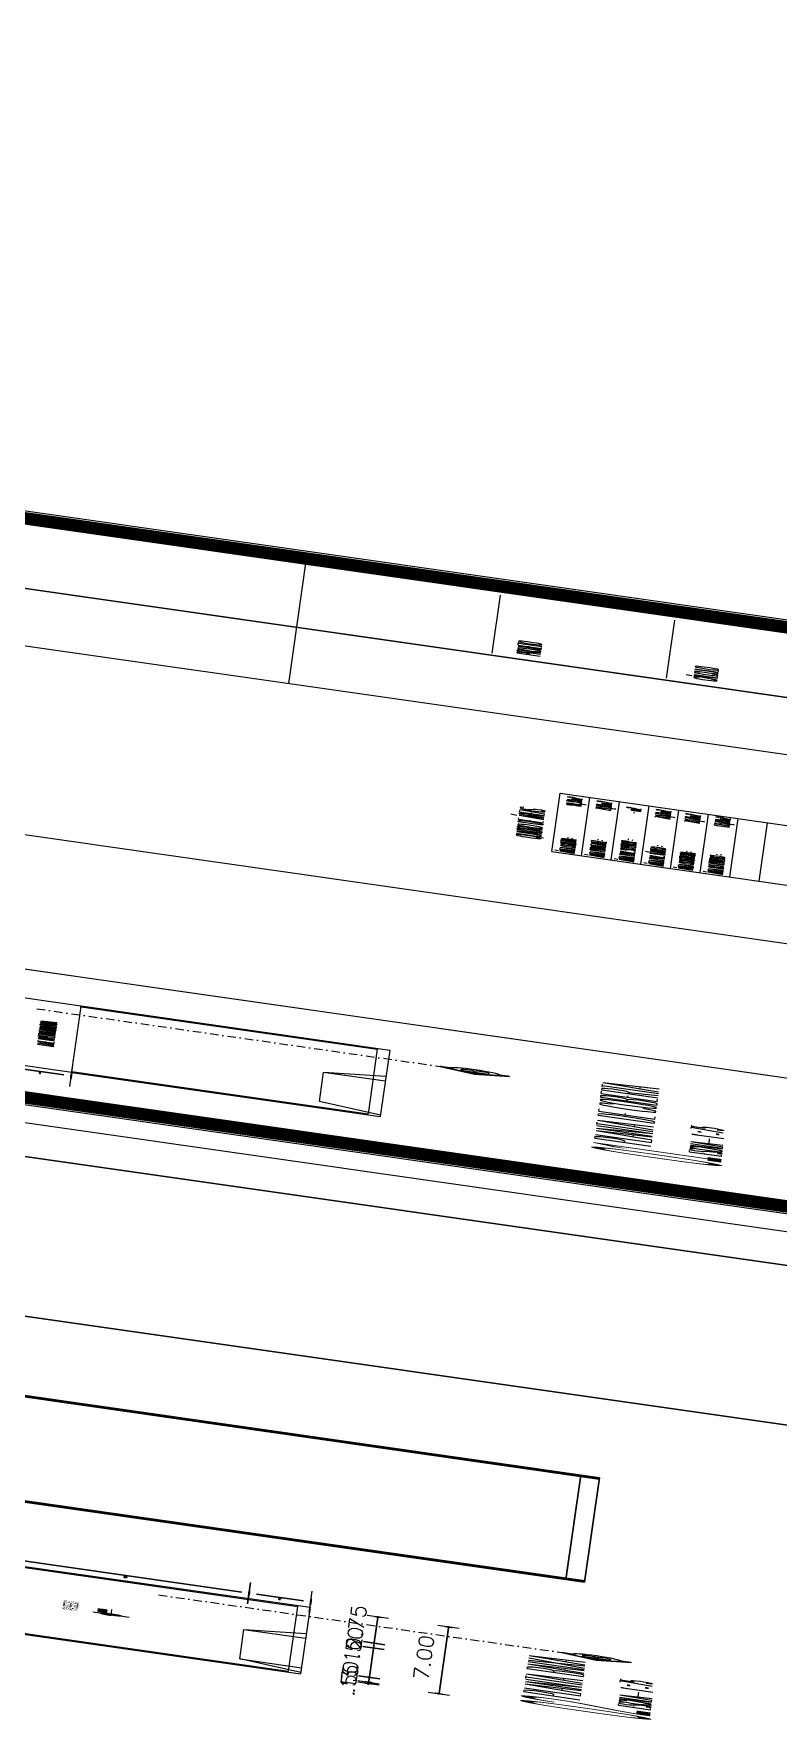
# Model space of a CAD drawing. Header units: millimetres. Extents: x -361192058 to 101130107379, y -14071650034 to 19218552450.
# Drawn here: x -130800 to -130445, y 44778 to 45581 of the extents above; entities that cross this region are included whole.
import ezdxf
from ezdxf.enums import TextEntityAlignment as Align

# ---------------------------------------------------------------- set-up
doc = ezdxf.new("R2010")
doc.units = ezdxf.units.MM
doc.header["$LTSCALE"] = 0.5
doc.linetypes.add('DASHDOT', pattern=[1, 0.5, -0.25, 0, -0.25])
doc.linetypes.add('HIDDEN2', pattern=[0.1875, 0.125, -0.0625])
for name, color, linetype in [('02', 2, 'Continuous'), ('08', 8, 'Continuous'), ('14-04-Texto-04', 3, 'Continuous'), ('CERC02', 3, 'Continuous'), ('DIVERSOS', 4, 'Continuous'), ('LINHAS PROJEÇÃO', 1, 'DASHDOT'), ('PAGPISO', 8, 'Continuous'), ('PISO', 8, 'Continuous'), ('Símbolos_Gráficos', 1, 'Continuous'), ('TEXTO2', 3, 'Continuous'), ('TXT_0', 7, 'Continuous')]:
    doc.layers.add(name, color=color, linetype=linetype)
for name, color, linetype, lineweight in [('E-TXT-G', 3, 'Continuous', 30), ('E-TXT-W', 7, 'Continuous', 15), ('E-TXT-Y', 2, 'Continuous', 40)]:
    doc.layers.add(name, color=color, linetype=linetype, lineweight=lineweight)
doc.styles.add('ADITIVOCAD', font='ROMANS.shx')
doc.styles.add('r140', font='romans.shx')
doc.styles.add('REG140', font='romans.shx', dxfattribs={"width": 0.8, "height": 0.35})
doc.styles.add('REG80', font='romans.shx', dxfattribs={"width": 0.8, "height": 0.1})
doc.styles.add('ROMANS', font='romans', dxfattribs={"height": 0.1})
doc.styles.add('SANSSERIF', font='sas_____.pfb', dxfattribs={"height": 1})
doc.styles.add('SANSSERIF2', font='sanssb__.ttf', dxfattribs={"width": 0.8})
doc.styles.get("Standard").update_dxf_attribs({"font": 'txt.shx', "height": 0.12})
doc.dimstyles.new('ESCALA50', dxfattribs={"dimtxt": 0.1, "dimasz": 0.06, "dimexe": 0.18, "dimexo": 0.06, "dimgap": 0.1, "dimtad": 1, "dimzin": 4, "dimdsep": 46, "dimtxsty": 'Standard', "dimblk1": 'BOLA', "dimblk2": 'BOLA', "dimsah": 1, "dimcen": -0.06, "dimse1": 1, "dimse2": 1, "dimclrd": 7, "dimclrt": 3, "dimadec": 0, "dimazin": 0, "dimtfac": 1, "dimtix": 1, "dimtmove": 0, "dimatfit": 3, "dimldrblk": 'BOLA', "dimfxl": 0, "dimtolj": 1, "dimtzin": 4, "dimarcsym": 0})
picture_1 = doc.add_image_def('image2.jpg', size_in_pixel=(290, 928))

# ---------------------------------------------------------------- blocks, each defined once
blk = doc.blocks.new('BOLA')
for p, q in [((-1.44, 0), (1.44, 0)), ((0, -1.44), (0, 1.44))]:
    blk.add_line(p, q)
blk.add_circle((0, 0), 0.452)
blk = doc.blocks.new('*D1878')
at = {"layer": 'Defpoints', "color": 0, "lineweight": 30, "transparency": 16777216}
for p in [(5068.615, 2367.499), (5068.11, 2366.999), (5068.615, 2366.999)]:
    blk.add_point(p, dxfattribs=at)
at = {"layer": 'DIVERSOS', "color": 7, "lineweight": -2, "transparency": 16777216}
blk.add_line((5068.11, 2367.439), (5068.11, 2367.059), dxfattribs=at)
at = {"layer": 'DIVERSOS', "color": 7, "lineweight": -2, "transparency": 16777216, "xscale": 0.06, "yscale": 0.06, "zscale": 0.06}
for p, rotation in [((5068.11, 2367.499), 90), ((5068.11, 2366.999), 270)]:
    blk.add_blockref('BOLA', p, dxfattribs=dict(at, rotation=rotation))
at = {"layer": 'DIVERSOS', "color": 3, "lineweight": 18, "transparency": 16777216, "insert": (5067.95, 2367.249), "char_height": 0.12, "attachment_point": 5, "rotation": 90}
blk.add_mtext('\\A1;.50', dxfattribs=at)
blk = doc.blocks.new('IND_DES')
at = {"layer": 'E-TXT-W'}
blk.add_line((0.0269, -0.2428), (0.1984, -0.2428), dxfattribs=at)
at = {"layer": 'E-TXT-G', "style": 'REG80', "width": 0.8}
for s, p in [('ESCALA', (-0.4463, -0.2864)), ('1', (0.2426, -0.2864)), (':', (0.3988, -0.2706))]:
    blk.add_text(s, height=0.1, dxfattribs=at).set_placement(p)
blk.add_attdef('ESCALA', (0.4897, -0.2812), '', height=0.1, dxfattribs=at)
at = {"layer": 'E-TXT-W', "style": 'SANSSERIF2', "width": 0.6}
blk.add_attdef('00', text='', height=0.4, dxfattribs=at).set_placement((-0.7083, -0.2881), align=Align.CENTER)
at = {"layer": 'E-TXT-Y', "style": 'REG140', "width": 0.8}
for tag, p in [('PROJETO', (-0.4563, 0.1829)), ('DESENHO', (-0.4582, -0.0658))]:
    blk.add_attdef(tag, p, '', height=0.175, dxfattribs=at)
blk = doc.blocks.new('Adc_nivelpl')
h = blk.add_hatch()
h.set_pattern_fill('_U', color=256, scale=0.005, angle=45, style=0, double=1)
h.set_pattern_definition([(45, (-5.8772514, -3.5161936), (-0.003535534, 0.003535534), []), (135, (-5.8772514, -3.5161936), (-0.003535534, -0.003535534), [])])
h.paths.add_polyline_path([(0.195, -0.087, 0.414214), (0.087, -0.195), (0.195, -0.195)])
h.paths.add_polyline_path([(0.195, -0.195), (0.195, -0.304, 0.414214), (0.304, -0.195)])
for p, q in [((0.195, 0), (0.195, -0.391)), ((0.896, -0.195), (0, -0.195))]:
    blk.add_line(p, q)
blk.add_circle((0.195, -0.195), 0.109)
at = {"flags": 8}
blk.add_attdef('NIVEL', (0.364, -0.15), '', height=0.1, dxfattribs=at)
blk = doc.blocks.new('*D1841')
at = {"layer": 'Defpoints', "color": 0, "lineweight": 30, "transparency": 16777216}
for p in [(5009.838, 2364.499), (5009.988, 2364.499), (5009.988, 2363.949)]:
    blk.add_point(p, dxfattribs=at)
at = {"layer": 'DIVERSOS', "color": 7, "lineweight": -2, "transparency": 16777216}
for p, q in [((5009.778, 2363.949), (5009.718, 2363.949)), ((5009.838, 2363.949), (5009.988, 2363.949)), ((5010.048, 2363.949), (5010.108, 2363.949))]:
    blk.add_line(p, q, dxfattribs=at)
at = {"layer": 'DIVERSOS', "color": 7, "lineweight": -2, "transparency": 16777216, "xscale": 0.06, "yscale": 0.06, "zscale": 0.06}
blk.add_blockref('BOLA', (5009.838, 2363.949), dxfattribs=at)
at = {"layer": 'DIVERSOS', "color": 7, "lineweight": -2, "transparency": 16777216, "xscale": 0.06, "yscale": 0.06, "zscale": 0.06, "rotation": 180}
blk.add_blockref('BOLA', (5009.988, 2363.949), dxfattribs=at)
at = {"layer": 'DIVERSOS', "color": 3, "lineweight": 18, "transparency": 16777216, "insert": (5009.913, 2364.109), "char_height": 0.12, "attachment_point": 5}
blk.add_mtext('\\A1;.15', dxfattribs=at)
blk = doc.blocks.new('*D1842')
at = {"layer": 'Defpoints', "color": 0, "lineweight": 30, "transparency": 16777216}
for p in [(5009.988, 2364.499), (5010.488, 2364.499), (5010.488, 2363.949)]:
    blk.add_point(p, dxfattribs=at)
at = {"layer": 'DIVERSOS', "color": 7, "lineweight": -2, "transparency": 16777216}
blk.add_line((5010.048, 2363.949), (5010.428, 2363.949), dxfattribs=at)
at = {"layer": 'DIVERSOS', "color": 7, "lineweight": -2, "transparency": 16777216, "xscale": 0.06, "yscale": 0.06, "zscale": 0.06, "rotation": 180}
blk.add_blockref('BOLA', (5009.988, 2363.949), dxfattribs=at)
at = {"layer": 'DIVERSOS', "color": 7, "lineweight": -2, "transparency": 16777216, "xscale": 0.06, "yscale": 0.06, "zscale": 0.06}
blk.add_blockref('BOLA', (5010.488, 2363.949), dxfattribs=at)
at = {"layer": 'DIVERSOS', "color": 3, "lineweight": 18, "transparency": 16777216, "insert": (5010.238, 2364.109), "char_height": 0.12, "attachment_point": 5}
blk.add_mtext('\\A1;.50', dxfattribs=at)
blk = doc.blocks.new('*D1843')
at = {"layer": 'Defpoints', "color": 0, "lineweight": 30, "transparency": 16777216}
for p in [(5010.488, 2364.499), (5013.588, 2364.499), (5013.588, 2363.949)]:
    blk.add_point(p, dxfattribs=at)
at = {"layer": 'DIVERSOS', "color": 7, "lineweight": -2, "transparency": 16777216}
blk.add_line((5010.548, 2363.949), (5013.528, 2363.949), dxfattribs=at)
at = {"layer": 'DIVERSOS', "color": 7, "lineweight": -2, "transparency": 16777216, "xscale": 0.06, "yscale": 0.06, "zscale": 0.06, "rotation": 180}
blk.add_blockref('BOLA', (5010.488, 2363.949), dxfattribs=at)
at = {"layer": 'DIVERSOS', "color": 7, "lineweight": -2, "transparency": 16777216, "xscale": 0.06, "yscale": 0.06, "zscale": 0.06}
blk.add_blockref('BOLA', (5013.588, 2363.949), dxfattribs=at)
at = {"layer": 'DIVERSOS', "color": 3, "lineweight": 18, "transparency": 16777216, "insert": (5012.038, 2364.109), "char_height": 0.12, "attachment_point": 5}
blk.add_mtext('\\A1;3.10', dxfattribs=at)
blk = doc.blocks.new('*D1844')
at = {"layer": 'Defpoints', "color": 0, "lineweight": 30, "transparency": 16777216}
for p in [(5013.588, 2364.499), (5014.088, 2364.499), (5014.088, 2363.949)]:
    blk.add_point(p, dxfattribs=at)
at = {"layer": 'DIVERSOS', "color": 7, "lineweight": -2, "transparency": 16777216}
blk.add_line((5013.648, 2363.949), (5014.028, 2363.949), dxfattribs=at)
at = {"layer": 'DIVERSOS', "color": 7, "lineweight": -2, "transparency": 16777216, "xscale": 0.06, "yscale": 0.06, "zscale": 0.06, "rotation": 180}
blk.add_blockref('BOLA', (5013.588, 2363.949), dxfattribs=at)
at = {"layer": 'DIVERSOS', "color": 7, "lineweight": -2, "transparency": 16777216, "xscale": 0.06, "yscale": 0.06, "zscale": 0.06}
blk.add_blockref('BOLA', (5014.088, 2363.949), dxfattribs=at)
at = {"layer": 'DIVERSOS', "color": 3, "lineweight": 18, "transparency": 16777216, "insert": (5013.838, 2364.109), "char_height": 0.12, "attachment_point": 5}
blk.add_mtext('\\A1;.50', dxfattribs=at)
blk = doc.blocks.new('*D1845')
at = {"layer": 'Defpoints', "color": 0, "lineweight": 30, "transparency": 16777216}
for p in [(5014.088, 2364.499), (5016.838, 2364.499), (5016.838, 2363.949)]:
    blk.add_point(p, dxfattribs=at)
at = {"layer": 'DIVERSOS', "color": 7, "lineweight": -2, "transparency": 16777216}
blk.add_line((5014.148, 2363.949), (5016.778, 2363.949), dxfattribs=at)
at = {"layer": 'DIVERSOS', "color": 7, "lineweight": -2, "transparency": 16777216, "xscale": 0.06, "yscale": 0.06, "zscale": 0.06, "rotation": 180}
blk.add_blockref('BOLA', (5014.088, 2363.949), dxfattribs=at)
at = {"layer": 'DIVERSOS', "color": 7, "lineweight": -2, "transparency": 16777216, "xscale": 0.06, "yscale": 0.06, "zscale": 0.06}
blk.add_blockref('BOLA', (5016.838, 2363.949), dxfattribs=at)
at = {"layer": 'DIVERSOS', "color": 3, "lineweight": 18, "transparency": 16777216, "insert": (5015.463, 2364.109), "char_height": 0.12, "attachment_point": 5}
blk.add_mtext('\\A1;2.75', dxfattribs=at)
blk = doc.blocks.new('*D1794')
at = {"layer": 'Defpoints', "color": 0, "lineweight": 30, "transparency": 16777216}
for p in [(5009.838, 2364.352), (5016.838, 2364.352), (5016.838, 2363.377)]:
    blk.add_point(p, dxfattribs=at)
at = {"layer": 'DIVERSOS', "color": 7, "lineweight": -2, "transparency": 16777216}
blk.add_line((5009.898, 2363.377), (5016.778, 2363.377), dxfattribs=at)
at = {"layer": 'DIVERSOS', "color": 7, "lineweight": -2, "transparency": 16777216, "xscale": 0.06, "yscale": 0.06, "zscale": 0.06, "rotation": 180}
blk.add_blockref('BOLA', (5009.838, 2363.377), dxfattribs=at)
at = {"layer": 'DIVERSOS', "color": 7, "lineweight": -2, "transparency": 16777216, "xscale": 0.06, "yscale": 0.06, "zscale": 0.06}
blk.add_blockref('BOLA', (5016.838, 2363.377), dxfattribs=at)
at = {"layer": 'DIVERSOS', "color": 3, "lineweight": 18, "transparency": 16777216, "insert": (5013.338, 2363.537), "char_height": 0.12, "attachment_point": 5}
blk.add_mtext('\\A1;7.00', dxfattribs=at)
blk = doc.blocks.new('*D1846')
at = {"layer": 'Defpoints', "color": 0, "lineweight": 30, "transparency": 16777216}
for p in [(5013.588, 2366.999), (5017.405, 2366.999), (5013.588, 2364.999)]:
    blk.add_point(p, dxfattribs=at)
at = {"layer": 'DIVERSOS', "color": 7, "lineweight": -2, "transparency": 16777216}
blk.add_line((5017.405, 2365.059), (5017.405, 2366.939), dxfattribs=at)
at = {"layer": 'DIVERSOS', "color": 7, "lineweight": -2, "transparency": 16777216, "xscale": 0.06, "yscale": 0.06, "zscale": 0.06}
for p, rotation in [((5017.405, 2366.999), 90), ((5017.405, 2364.999), 270)]:
    blk.add_blockref('BOLA', p, dxfattribs=dict(at, rotation=rotation))
at = {"layer": 'DIVERSOS', "color": 3, "lineweight": 18, "transparency": 16777216, "insert": (5017.245, 2365.999), "char_height": 0.12, "attachment_point": 5, "rotation": 90}
blk.add_mtext('\\A1;2.00', dxfattribs=at)
blk = doc.blocks.new('*D1847')
at = {"layer": 'Defpoints', "color": 0, "lineweight": 30, "transparency": 16777216}
for p in [(5013.588, 2364.999), (5013.588, 2364.499), (5017.405, 2364.499)]:
    blk.add_point(p, dxfattribs=at)
at = {"layer": 'DIVERSOS', "color": 7, "lineweight": -2, "transparency": 16777216}
blk.add_line((5017.405, 2364.939), (5017.405, 2364.559), dxfattribs=at)
at = {"layer": 'DIVERSOS', "color": 7, "lineweight": -2, "transparency": 16777216, "xscale": 0.06, "yscale": 0.06, "zscale": 0.06}
for p, rotation in [((5017.405, 2364.999), 90), ((5017.405, 2364.499), 270)]:
    blk.add_blockref('BOLA', p, dxfattribs=dict(at, rotation=rotation))
at = {"layer": 'DIVERSOS', "color": 3, "lineweight": 18, "transparency": 16777216, "insert": (5017.245, 2364.749), "char_height": 0.12, "attachment_point": 5, "rotation": 90}
blk.add_mtext('\\A1;.50', dxfattribs=at)
blk = doc.blocks.new('APROVADO QUADRA 21.2 MBVII')
at = {"layer": 'PAGPISO', "lineweight": 18}
h = blk.add_hatch(dxfattribs=at)
h.set_pattern_fill('ANSI31', color=256, scale=0.0032, angle=450, style=0)
h.set_pattern_definition([(225, (5074.232395, 2364.081328), (-0.0071842, 0.0071842), [])])
h.paths.add_polyline_path([(5074.374, 2363.657), (5074.232, 2363.798), (5074.374, 2363.94, 0.414214)])
h.paths.add_polyline_path([(5074.515, 2363.515), (5074.374, 2363.657, 0.198912), (5074.515, 2363.598)])
h.paths.add_polyline_path([(5074.515, 2363.998, 0.198912), (5074.374, 2363.94), (5074.515, 2364.081)])
h = blk.add_hatch(dxfattribs=at)
h.set_pattern_fill('ANSI31', color=256, scale=0.0032, angle=450, style=0)
h.set_pattern_definition([(225, (5015.604623, 2362.448935), (-0.0071842, 0.0071842), [])])
h.paths.add_polyline_path([(5015.746, 2362.024), (5015.605, 2362.166), (5015.746, 2362.307, 0.414214)])
h.paths.add_polyline_path([(5015.888, 2361.883), (5015.746, 2362.024, 0.198912), (5015.888, 2361.966)])
h.paths.add_polyline_path([(5015.888, 2362.366, 0.198912), (5015.746, 2362.307), (5015.888, 2362.449)])
at = {"lineweight": 18}
for p, q in [((5098.329, 2363.196), (5104.457, 2363.196)), ((5098.329, 2362.956), (5104.457, 2362.956)), ((5098.329, 2362.716), (5104.457, 2362.716)), ((5098.329, 2362.476), (5104.457, 2362.476)), ((5098.329, 2362.236), (5104.457, 2362.236)), ((5098.329, 2361.996), (5104.457, 2361.996)), ((5098.329, 2361.756), (5104.457, 2361.756))]:
    blk.add_line(p, q, dxfattribs=at)
at = {"layer": '02', "color": 0, "lineweight": 30}
for p, q in [((5023.468, 2392.348), (5023.468, 2362.348)), ((5023.618, 2392.348), (5023.618, 2362.348)), ((5034.318, 2362.348), (5034.318, 2392.348)), ((5034.468, 2362.348), (5034.468, 2392.348)), ((5023.468, 2362.498), (5034.468, 2362.498)), ((5023.468, 2362.348), (5034.468, 2362.348))]:
    blk.add_line(p, q, dxfattribs=at)
at = {"layer": '02', "lineweight": 18}
for p, q in [((5124.899, 2378.807), (5124.899, 2351.246)), ((5111.774, 2371.809), (5111.774, 2351.246))]:
    blk.add_line(p, q, dxfattribs=at)
at = {"layer": '02', "color": 0, "lineweight": 18}
blk.add_line((5124.899, 2371.809), (5124.899, 2351.246), dxfattribs=at)
at = {"layer": '02', "lineweight": 18}
for points in [[(5064.449, 2350.496), (5125.649, 2350.496), (5125.649, 2395.046), (5064.449, 2395.046)], [(5065.199, 2394.296), (5078.434, 2394.296), (5078.434, 2360.507), (5065.199, 2360.507)], [(5092.273, 2394.324), (5078.434, 2394.324), (5078.434, 2360.507), (5092.273, 2360.507)]]:
    blk.add_lwpolyline(points, close=True, dxfattribs=at)
at = {"layer": '02', "lineweight": 18, "const_width": 0.1}
blk.add_lwpolyline([(5065.199, 2351.246), (5124.899, 2351.246), (5124.899, 2394.296), (5065.199, 2394.296)], close=True, dxfattribs=at)
at = {"layer": '02', "lineweight": 18}
blk.add_lwpolyline([(5064.449, 2350.496), (5062.574, 2350.496), (5062.574, 2369.996), (5064.449, 2371.871), (5065.199, 2371.871)], dxfattribs=at)
at = {"layer": '08', "color": 4, "linetype": 'HIDDEN2', "lineweight": 18, "ltscale": 0.2}
blk.add_line((5068.615, 2366.999), (5075.315, 2366.999), dxfattribs=at)
at = {"layer": '08', "lineweight": 18}
for p, q in [((5010.488, 2364.999), (5010.488, 2364.499)), ((5013.588, 2364.999), (5013.588, 2364.499)), ((5072.215, 2364.999), (5072.215, 2364.499))]:
    blk.add_line(p, q, dxfattribs=at)
for points in [[(5009.988, 2364.499), (5010.488, 2364.999), (5013.588, 2364.999), (5014.088, 2364.499)], [(5068.615, 2364.499), (5069.115, 2364.999), (5072.215, 2364.999), (5072.715, 2364.499)]]:
    blk.add_lwpolyline(points, dxfattribs=at)
at = {"layer": '14-04-Texto-04', "lineweight": 18}
for p, q in [((5117.675, 2371.809), (5117.675, 2359.261)), ((5117.675, 2359.261), (5117.675, 2370.196))]:
    blk.add_line(p, q, dxfattribs=at)
at = {"layer": 'CERC02', "lineweight": 18}
for p, q in [((5111.774, 2365.717), (5124.899, 2365.717)), ((5117.879, 2364.135), (5123.989, 2364.135)), ((5098.329, 2363.436), (5104.457, 2363.436)), ((5098.329, 2363.436), (5098.329, 2357.991)), ((5104.457, 2363.436), (5104.457, 2357.991)), ((5117.879, 2362.722), (5123.989, 2362.722))]:
    blk.add_line(p, q, dxfattribs=at)
at = {"layer": 'DIVERSOS', "lineweight": 18}
for p, q in [((5068.465, 2366.999), (5068.465, 2389.599)), ((5075.465, 2374.599), (5075.465, 2366.999)), ((5068.465, 2366.999), (5068.615, 2366.999)), ((5075.315, 2366.999), (5075.465, 2366.999))]:
    blk.add_line(p, q, dxfattribs=at)
at = {"layer": 'LINHAS PROJEÇÃO', "lineweight": 18}
for p, q in [((5074.515, 2367.349), (5074.515, 2364.081)), ((5015.888, 2365.716), (5015.888, 2362.449))]:
    blk.add_line(p, q, dxfattribs=at)
at = {"layer": 'PISO', "lineweight": 18}
for p, q in [((5009.838, 2366.999), (5009.838, 2364.499)), ((5009.938, 2366.999), (5009.938, 2364.599)), ((5016.738, 2366.999), (5016.738, 2364.599)), ((5016.838, 2366.999), (5016.838, 2364.499)), ((5068.465, 2366.999), (5068.465, 2364.499)), ((5068.565, 2366.999), (5068.565, 2364.599)), ((5075.365, 2366.999), (5075.365, 2364.599)), ((5075.465, 2366.999), (5075.465, 2364.499)), ((5016.738, 2364.599), (5009.938, 2364.599)), ((5075.365, 2364.599), (5068.565, 2364.599)), ((5016.838, 2364.499), (5009.838, 2364.499)), ((5075.465, 2364.499), (5068.465, 2364.499))]:
    blk.add_line(p, q, dxfattribs=at)
at = {"layer": 'Símbolos_Gráficos', "color": 3, "lineweight": 18}
for p, q in [((5074.515, 2364.081), (5074.232, 2363.798)), ((5074.515, 2363.998), (5074.515, 2364.081)), ((5074.232, 2363.798), (5074.515, 2363.515)), ((5074.515, 2363.598), (5074.515, 2363.515)), ((5015.888, 2362.449), (5015.605, 2362.166)), ((5015.888, 2362.366), (5015.888, 2362.449)), ((5015.605, 2362.166), (5015.888, 2361.883)), ((5015.888, 2361.966), (5015.888, 2361.883))]:
    blk.add_line(p, q, dxfattribs=at)
for centre in [(5074.515, 2363.798), (5015.888, 2362.166)]:
    blk.add_circle(centre, 0.2, dxfattribs=at)
at = {"lineweight": 18}
ref = blk.add_blockref('IND_DES', (5012.409, 2362.422), dxfattribs=dict(at, xscale=2.591993519999988, yscale=2.591993519999988, zscale=2.591993519999988))
ref.add_attrib('00', '02', dxfattribs={"layer": 'E-TXT-W', "height": 1.0368, "style": 'SANSSERIF', "width": 0.6}).set_placement((5010.573, 2361.675), align=Align.CENTER)
ref.add_attrib('DESENHO', 'PLANTA BAIXA', (5011.222, 2362.251), dxfattribs={"layer": 'E-TXT-Y', "height": 0.4536, "style": 'REG140', "width": 0.8})
ref.add_attrib('ESCALA', '75', (5013.679, 2361.693), dxfattribs={"layer": 'E-TXT-G', "height": 0.2592, "style": 'REG80', "width": 0.8})
ref = blk.add_blockref('IND_DES', (5070.515, 2362.487), dxfattribs=dict(at, xscale=2.591993519999988, yscale=2.591993519999988, zscale=2.591993519999988))
ref.add_attrib('00', '01', dxfattribs={"layer": 'E-TXT-W', "height": 1.0368, "style": 'SANSSERIF', "width": 0.6}).set_placement((5068.679, 2361.74), align=Align.CENTER)
ref.add_attrib('DESENHO', 'PLANTA DE COBERTA', (5069.327, 2362.316), dxfattribs={"layer": 'E-TXT-Y', "height": 0.4536, "style": 'REG140', "width": 0.8})
ref.add_attrib('ESCALA', '75', (5071.785, 2361.758), dxfattribs={"layer": 'E-TXT-G', "height": 0.2592, "style": 'REG80', "width": 0.8})
at = {"layer": 'TXT_0', "lineweight": 18}
ref = blk.add_blockref('Adc_nivelpl', (5013.015, 2366.218), dxfattribs=dict(at, xscale=0.75, yscale=0.75, zscale=0.75))
ref.add_attrib('NIVEL', '0.00', (5013.288, 2366.106), dxfattribs={"height": 0.075, "style": 'ADITIVOCAD', "flags": 8})
at = {"color": 0, "lineweight": 13, "flags": 8}
for p in [(4700.725, 2280.113), (4699.574, 2277.896), (4702.355, 2276.195), (4703.672, 2274.085), (4699.844, 2272.219), (4703.049, 2270.137), (4703.088, 2267.98), (4700.652, 2261.522), (4700.701, 2257.159)]:
    blk.add_attdef('NIVEL', p, '', height=0.075, dxfattribs=at)
for rotation, width, p in [(90, 0.8, (4700.821, 2275.752)), (270, 0.6, (4703.844, 2274.902)), (90, 0.8, (4701.557, 2268.502)), (180, 0.6, (4651.182, 2236.193))]:
    blk.add_attdef('$PORTA', text='', height=0.09, rotation=rotation, dxfattribs=dict(at, width=width)).set_placement(p, align=Align.MIDDLE)
for p in [(4654.176, 2240.463), (4648.499, 2240.192), (4637.801, 2239.384), (4633.439, 2239.336), (4656.392, 2239.312), (4652.475, 2237.682), (4644.26, 2236.949), (4646.417, 2236.988), (4650.365, 2236.365)]:
    blk.add_attdef('NIVEL', p, '', height=0.075, rotation=270, dxfattribs=at)
at = {"color": 0, "lineweight": 13, "width": 0.8, "flags": 8}
for p in [(4652.032, 2239.216), (4644.782, 2238.479)]:
    blk.add_attdef('$PORTA', text='', height=0.09, dxfattribs=at).set_placement(p, align=Align.MIDDLE)
at = {"layer": 'CERC02', "lineweight": 18, "style": 'ROMANS'}
for s, height, p in [('QUADRO DE ÁREAS', 0.2, (5099.405, 2363.738, 0.32)), ('ÁREA COBERTA=   ', 0.12, (5098.461, 2363.375)), ('84,30m2', 0.12, (5103.372, 2363.375)), ('ÁREA PERMEAVEL=', 0.12, (5098.461, 2363.134)), ('79,83m2', 0.12, (5103.372, 2363.135)), ('ÁREA PAV. SUPERIOR =', 0.12, (5098.461, 2362.894)), (' - m2', 0.12, (5103.372, 2362.895)), ('ÁREA PAV. TÉRREO =', 0.12, (5098.461, 2362.654)), ('70,72m2', 0.12, (5103.372, 2362.655)), ('ÁREA CONSTRUIDA=   ', 0.12, (5098.461, 2362.415)), ('70,72m2', 0.12, (5103.372, 2362.415)), ('ÁREA DO TERRENO =', 0.12, (5098.461, 2362.174)), ('175,00m2', 0.12, (5103.372, 2362.175))]:
    blk.add_text(s, height=height, dxfattribs=at).set_placement(p, align=Align.TOP_LEFT)
at = {"layer": 'LINHAS PROJEÇÃO', "lineweight": 18, "style": 'r140'}
for p in [(5074.515, 2363.798), (5015.888, 2362.166)]:
    blk.add_text('B', height=0.224, dxfattribs=at).set_placement(p, align=Align.MIDDLE)
at = {"layer": 'TEXTO2', "lineweight": 18, "ltscale": 0.4, "style": 'ADITIVOCAD'}
blk.add_text('LAJE IMPERMEABILIZADA', height=0.13122, dxfattribs=at).set_placement((5070.843, 2367.172))
at = {"layer": 'TEXTO2', "lineweight": 18, "style": 'SANSSERIF'}
blk.add_text('PASSEIO', height=0.1231, dxfattribs=at).set_placement((5013, 2366.34))
at = {"layer": 'TEXTO2', "lineweight": 18, "style": 'ROMANS'}
for s, p in [('PROJETO', (5118.252, 2363.939, -0.754)), ('CÁLCULO', (5118.252, 2362.508, -0.754))]:
    blk.add_text(s, height=0.1885, dxfattribs=at).set_placement(p, align=Align.TOP_LEFT)
at = {"layer": 'DIVERSOS', "lineweight": 18}
for base, p1, p2, picture, middle in [((5068.11, 2366.999), (5068.615, 2367.499), (5068.615, 2366.999), '*D1878', (5067.95, 2367.249)), ((5017.405, 2366.999), (5013.588, 2364.999), (5013.588, 2366.999), '*D1846', (5017.245, 2365.999)), ((5017.405, 2364.499), (5013.588, 2364.999), (5013.588, 2364.499), '*D1847', (5017.245, 2364.749))]:
    dim = blk.add_linear_dim(base=base, p1=p1, p2=p2, angle=90, dimstyle='ESCALA50', dxfattribs=at)
    dim.commit()
    dim.dimension.update_dxf_attribs({"geometry": picture, "text_midpoint": middle})
for base, p1, p2, picture, middle in [((5009.988, 2363.949), (5009.838, 2364.499), (5009.988, 2364.499), '*D1841', (5009.913, 2364.109)), ((5010.488, 2363.949), (5009.988, 2364.499), (5010.488, 2364.499), '*D1842', (5010.238, 2364.109)), ((5013.588, 2363.949), (5010.488, 2364.499), (5013.588, 2364.499), '*D1843', (5012.038, 2364.109)), ((5014.088, 2363.949), (5013.588, 2364.499), (5014.088, 2364.499), '*D1844', (5013.838, 2364.109)), ((5016.838, 2363.949), (5014.088, 2364.499), (5016.838, 2364.499), '*D1845', (5015.463, 2364.109)), ((5016.838, 2363.377), (5009.838, 2364.352), (5016.838, 2364.352), '*D1794', (5013.338, 2363.537))]:
    dim = blk.add_linear_dim(base=base, p1=p1, p2=p2, dimstyle='ESCALA50', dxfattribs=at)
    dim.commit()
    dim.dimension.update_dxf_attribs({"geometry": picture, "text_midpoint": middle})
at = {"layer": '02', "color": 0, "lineweight": 30}
image = blk.add_image(picture_1, insert=(5042.653, 2352.052), size_in_units=(16.464, 52.684), dxfattribs=at)
image.dxf.flags = 7

msp = doc.modelspace()

# ---------------------------------------------------------------- block references
at = {"layer": '02', "color": 0, "lineweight": 30, "xscale": -4.574818403918471, "yscale": -59.40450511825884, "zscale": 4.574818403918471, "rotation": 261.8606972171988}
msp.add_blockref('APROVADO QUADRA 21.2 MBVII', (5129.041, 2225.201), dxfattribs=at)

doc.saveas('drawing.dxf')
